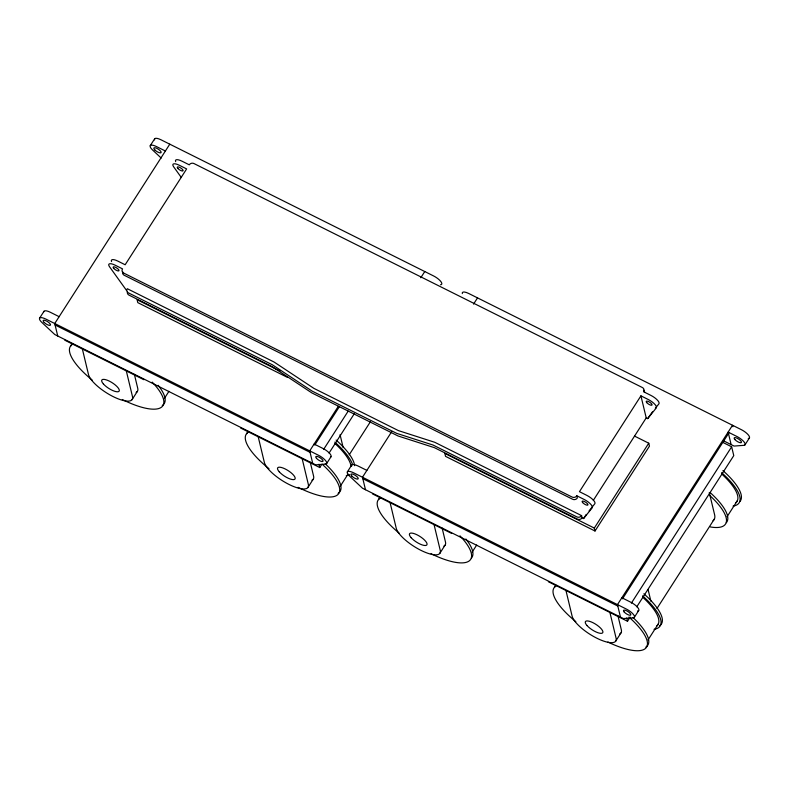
<?xml version="1.0" encoding="UTF-8"?>
<svg xmlns="http://www.w3.org/2000/svg" width="789" height="789" viewBox="0 0 789 789"><rect width="100%" height="100%" fill="white"/><g stroke="black" fill="none" stroke-linecap="round" stroke-linejoin="round"><path stroke-width="1.18" d="M39.608 318.135L44.006 311.29M150.265 145.64L154.654 138.795M169.783 144.17L54.737 323.52L57.735 336.006M132.049 399.658L137.325 391.443M164.418 398.376L168.954 391.314M338.323 406.305L309.722 450.884L312.72 463.37M420.784 277.758L424.768 271.534M314.732 445.095L339.339 406.739M323.618 449.414L348.196 411.108M240.625 428.023L319.762 467.552L321.754 464.445M329.062 453.054L354.3 413.712M307.907 487.503L313.174 479.288M326.538 463.695L330.936 456.851M349.241 454.75L370.386 421.78M347.357 471.861L351.746 465.017M340.276 486.221L348.038 474.11M391.738 431.622L362.486 477.237L365.485 489.722M473.538 304.11L477.532 297.887M439.798 553.385L445.065 545.169M472.167 552.093L476.694 545.031M640.924 395.851L646.221 417.894L647.68 418.624L656.31 407.893A8.59 2.761 32.7 0 0 648.252 399.51L640.924 395.851L579.451 491.675L586.779 495.344A8.59 2.761 32.7 0 1 594.837 503.727L589.087 510.877M593.338 500.325L646.221 417.894M127.463 291.664A3.432 3.087 -13.5 0 0 128.992 295.116L272.018 366.55L311.882 392.932L398.05 435.972L434.394 447.659L577.42 519.103A3.432 3.087 -13.5 0 0 582.104 517.831L583.574 518.56L586.207 514.458M647.68 418.624L652.473 411.828M594.304 528.078L444.828 453.419L445.538 456.358L595.014 531.017L594.304 528.078L648.755 443.201L634.464 436.061M595.014 531.017L649.465 446.14L648.755 443.201M622.482 598.821L728.878 432.944M631.368 603.131L731.65 446.801L722.862 442.412M548.375 581.74L627.511 621.268L630.164 617.126M636.802 606.78L733.77 455.618L731.65 446.801M615.657 641.22L620.923 633.005M634.287 617.422L638.676 610.578M744.944 444.917L749.333 438.073M656.981 608.467L714.489 518.817M648.025 639.938L658.371 623.793M727.063 516.726L737.419 500.581M655.353 408.258L658.943 403.79A8.59 2.761 32.7 0 0 650.886 395.397L643.558 391.738A3.432 3.087 -13.5 0 0 642.384 387.537L193.956 163.55A3.432 3.087 -13.5 0 0 189.271 164.822L181.943 161.163A8.59 2.761 32.7 0 0 175.651 161.627M583.574 518.56L592.194 507.83A8.59 2.761 32.7 0 0 584.146 499.447L576.818 495.788A3.432 3.087 -13.5 0 1 572.133 497.06L123.695 273.073A3.432 3.087 -13.5 0 1 122.522 268.871L115.194 265.203A8.59 2.761 32.7 0 0 109.523 266.741L126.348 290.174M165.394 151.015L156.597 146.626A8.59 2.761 32.7 0 0 150.433 145.452A8.59 2.761 32.7 0 0 152.602 150.009L161.173 158.037M723.434 440.755L734.056 446.061L743.859 445.351A8.59 2.761 32.7 0 0 744.126 442.008A8.59 2.761 32.7 0 0 736.916 436.495L728.129 432.106L731.127 444.592M581.582 515.621L434.808 442.313L398.465 430.626L313.933 388.395L274.059 362.023L127.285 288.705A3.432 3.087 -13.5 0 0 128.459 292.906L272.304 364.755L312.178 391.137L396.709 433.368L433.043 445.045L576.887 516.903A3.432 3.087 -13.5 0 0 581.582 515.621L582.104 517.831M279.967 371.067L137.089 299.692L137.789 302.631L287.265 377.3M59.126 316.675L50.338 312.276A8.59 2.761 32.7 0 0 43.839 311.763M314.121 444.039L322.908 448.428A8.59 2.761 32.7 0 1 329.753 453.507A8.59 2.761 32.7 0 1 330.492 457.147M366.875 470.392L358.078 466.003A8.59 2.761 32.7 0 0 351.657 466.092M621.86 597.756L630.658 602.155A8.59 2.761 32.7 0 1 637.867 607.658A8.59 2.761 32.7 0 1 637.591 611.002M55.092 324.989L310.077 452.353M362.832 478.706L617.826 606.07M64.767 340.177L143.904 379.706M372.516 493.904L451.653 533.433M181.352 177.545L173.639 166.795A8.59 2.761 32.7 0 1 179.31 165.266L186.638 168.925L125.155 264.759L117.837 261.1A8.59 2.761 32.7 0 0 111.535 261.563M732.873 426.731L732.517 425.261L617.471 604.601L620.47 617.097M709.281 492.553L714.597 514.694A42.941 13.798 32.7 0 1 713.029 520.74M648.085 589.551L650.886 601.208M626.713 617.965L627.511 621.268M617.984 615.923L621.347 629.898A25.761 8.275 32.7 0 1 619.72 633.942M609.917 612.491L616.071 638.114A25.761 8.275 32.7 0 1 596.74 638.153A25.761 8.275 32.7 0 1 572.114 616.15L565.96 590.527M576.818 495.788L577.341 497.987A3.432 3.087 -13.5 0 1 572.656 499.269L124.228 275.272A3.432 3.087 -13.5 0 1 122.699 271.83M442.136 528.078L445.489 542.063A25.761 8.275 32.7 0 1 443.862 546.096M434.068 524.646L440.223 550.278A25.761 8.275 32.7 0 1 420.882 550.318A25.761 8.275 32.7 0 1 396.256 528.314L390.101 502.682M340.059 434.67L343.136 447.481M318.963 464.248L319.762 467.552M310.245 462.196L313.598 476.181A25.761 8.275 32.7 0 1 311.971 480.215M302.177 458.764L308.331 484.397A25.761 8.275 32.7 0 1 288.991 484.436A25.761 8.275 32.7 0 1 264.364 462.433L258.21 436.81M134.386 374.361L137.74 388.336A25.761 8.275 32.7 0 1 136.122 392.38M126.319 370.929L132.473 396.551A25.761 8.275 32.7 0 1 113.133 396.591A25.761 8.275 32.7 0 1 88.506 374.597L82.362 348.965M643.617 390.21A3.432 3.087 -13.5 0 1 644.574 392.38M440.499 284.78A8.59 2.761 32.7 0 0 440.775 281.446A8.59 2.761 32.7 0 0 433.565 275.933L160.986 139.781A8.59 2.761 32.7 0 0 154.565 139.87M336.124 440.075A54.964 17.654 32.7 0 1 354.606 465.668M322.119 464.179A54.964 17.654 32.7 0 1 337.899 494.545A54.964 17.654 32.7 0 1 298.143 487.346M268.97 468.666A54.964 17.654 32.7 0 1 249.058 431.79M325.236 463.784A54.964 17.654 32.7 0 1 338.116 493.352M246.839 433.703A54.964 17.654 32.7 0 1 248.091 431.386M335.019 443.556A52.39 16.825 32.7 0 1 351.056 466.319M349.537 474.653A54.964 17.654 32.7 0 1 346.292 475.58M334.802 442.136A54.964 17.654 32.7 0 1 352.446 464.208M152.208 382.103A54.964 17.654 32.7 0 1 160.739 407.686A54.964 17.654 32.7 0 1 122.285 399.5M92.244 380.12A54.964 17.654 32.7 0 1 73.209 343.945M158.135 385.308A54.964 17.654 32.7 0 1 162.258 405.507M70.98 345.868A54.964 17.654 32.7 0 1 72.243 343.54M748.248 438.506A8.59 2.761 32.7 0 0 748.514 435.163A8.59 2.761 32.7 0 0 741.315 429.65L468.735 293.498A8.59 2.761 32.7 0 0 462.315 293.587M709.814 495.512A54.964 17.654 32.7 0 1 710.356 526.953M710.228 492.632A54.964 17.654 32.7 0 1 726.314 522.673M721.807 474.071A52.39 16.825 32.7 0 1 735.881 502.652M721.59 472.641A54.964 17.654 32.7 0 1 733.07 506.094M722.911 470.589A54.964 17.654 32.7 0 1 739.924 501.459M643.873 593.801A54.964 17.654 32.7 0 1 659.476 625.845M628.941 617.077A54.964 17.654 32.7 0 1 646.063 647.828A54.964 17.654 32.7 0 1 607.885 642.039M575.842 621.683A54.964 17.654 32.7 0 1 556.807 585.507M632.985 617.501A54.964 17.654 32.7 0 1 645.866 647.069M554.578 587.43A54.964 17.654 32.7 0 1 555.841 585.103M642.769 597.283A52.39 16.825 32.7 0 1 656.842 625.874M642.552 595.853A54.964 17.654 32.7 0 1 654.032 629.306M459.948 535.82A54.964 17.654 32.7 0 1 468.656 561.295A54.964 17.654 32.7 0 1 431.031 553.72M399.135 533.137A54.964 17.654 32.7 0 1 380.949 497.672M378.73 499.585A54.964 17.654 32.7 0 1 379.982 497.257M465.885 539.025A54.964 17.654 32.7 0 1 471.418 558.05M325.453 464.129L315.659 464.839L54.806 334.546L41.945 322.514A8.59 2.761 32.7 0 1 39.775 317.957A8.59 2.761 32.7 0 1 45.94 319.121L318.519 455.273A8.59 2.761 32.7 0 1 325.729 460.786A8.59 2.761 32.7 0 1 325.453 464.129M633.202 617.846L623.399 618.556L362.546 488.263L349.685 476.231A8.59 2.761 32.7 0 1 347.525 471.674A8.59 2.761 32.7 0 1 353.689 472.848L626.259 609A8.59 2.761 32.7 0 1 633.468 614.503A8.59 2.761 32.7 0 1 633.202 617.846M113.715 268.349A3.432 1.105 32.7 0 0 118.794 270.883A3.432 1.105 32.7 0 0 115.727 267.412A3.432 1.105 32.7 0 0 113.715 268.349M582.667 502.583A3.432 1.105 32.7 0 0 587.736 505.128A3.432 1.105 32.7 0 0 584.669 501.656A3.432 1.105 32.7 0 0 582.667 502.583M646.773 402.646A3.432 1.105 32.7 0 0 651.852 405.181A3.432 1.105 32.7 0 0 648.785 401.709A3.432 1.105 32.7 0 0 646.773 402.646M177.831 168.412A3.432 1.105 32.7 0 0 182.9 170.947A3.432 1.105 32.7 0 0 179.833 167.475A3.432 1.105 32.7 0 0 177.831 168.412M316.497 458.34A4.29 1.381 32.7 0 0 322.819 461.437A4.29 1.381 32.7 0 0 318.884 457.078A4.29 1.381 32.7 0 0 316.497 458.34M44.223 322.504A4.29 1.381 32.7 0 0 50.397 325.176A4.29 1.381 32.7 0 0 45.851 320.709A4.29 1.381 32.7 0 0 44.223 322.504M154.881 150.009A4.29 1.381 32.7 0 0 161.045 152.672A4.29 1.381 32.7 0 0 156.508 148.214A4.29 1.381 32.7 0 0 154.881 150.009M279.257 471.812A10.306 3.314 32.7 0 0 294.494 479.426A10.306 3.314 32.7 0 0 285.293 469.001A10.306 3.314 32.7 0 0 279.257 471.812M103.408 383.977A10.306 3.314 32.7 0 0 118.636 391.581A10.306 3.314 32.7 0 0 109.434 381.166A10.306 3.314 32.7 0 0 103.408 383.977M624.237 612.057A4.29 1.381 32.7 0 0 630.569 615.154A4.29 1.381 32.7 0 0 626.624 610.794A4.29 1.381 32.7 0 0 624.237 612.057M734.894 439.552A4.29 1.381 32.7 0 0 741.226 442.659A4.29 1.381 32.7 0 0 737.281 438.299A4.29 1.381 32.7 0 0 734.894 439.552M351.973 476.221A4.29 1.381 32.7 0 0 358.137 478.893A4.29 1.381 32.7 0 0 353.6 474.436A4.29 1.381 32.7 0 0 351.973 476.221M587.006 625.539A10.306 3.314 32.7 0 0 602.234 633.143A10.306 3.314 32.7 0 0 593.032 622.728A10.306 3.314 32.7 0 0 587.006 625.539M411.148 537.694A10.306 3.314 32.7 0 0 426.385 545.298A10.306 3.314 32.7 0 0 417.184 534.883A10.306 3.314 32.7 0 0 411.148 537.694"/></g></svg>
